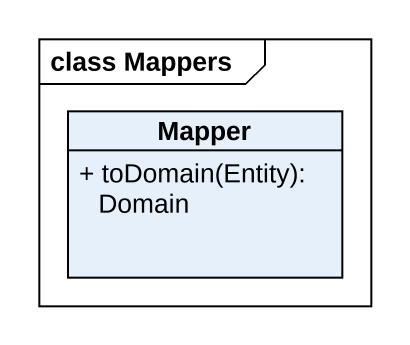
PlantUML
@startuml
mainframe class Mappers
hide circle
hide empty members
skinparam classAttributeIconSize 0
class Mapper {
  + toDomain(Entity): Domain
}
@enduml
